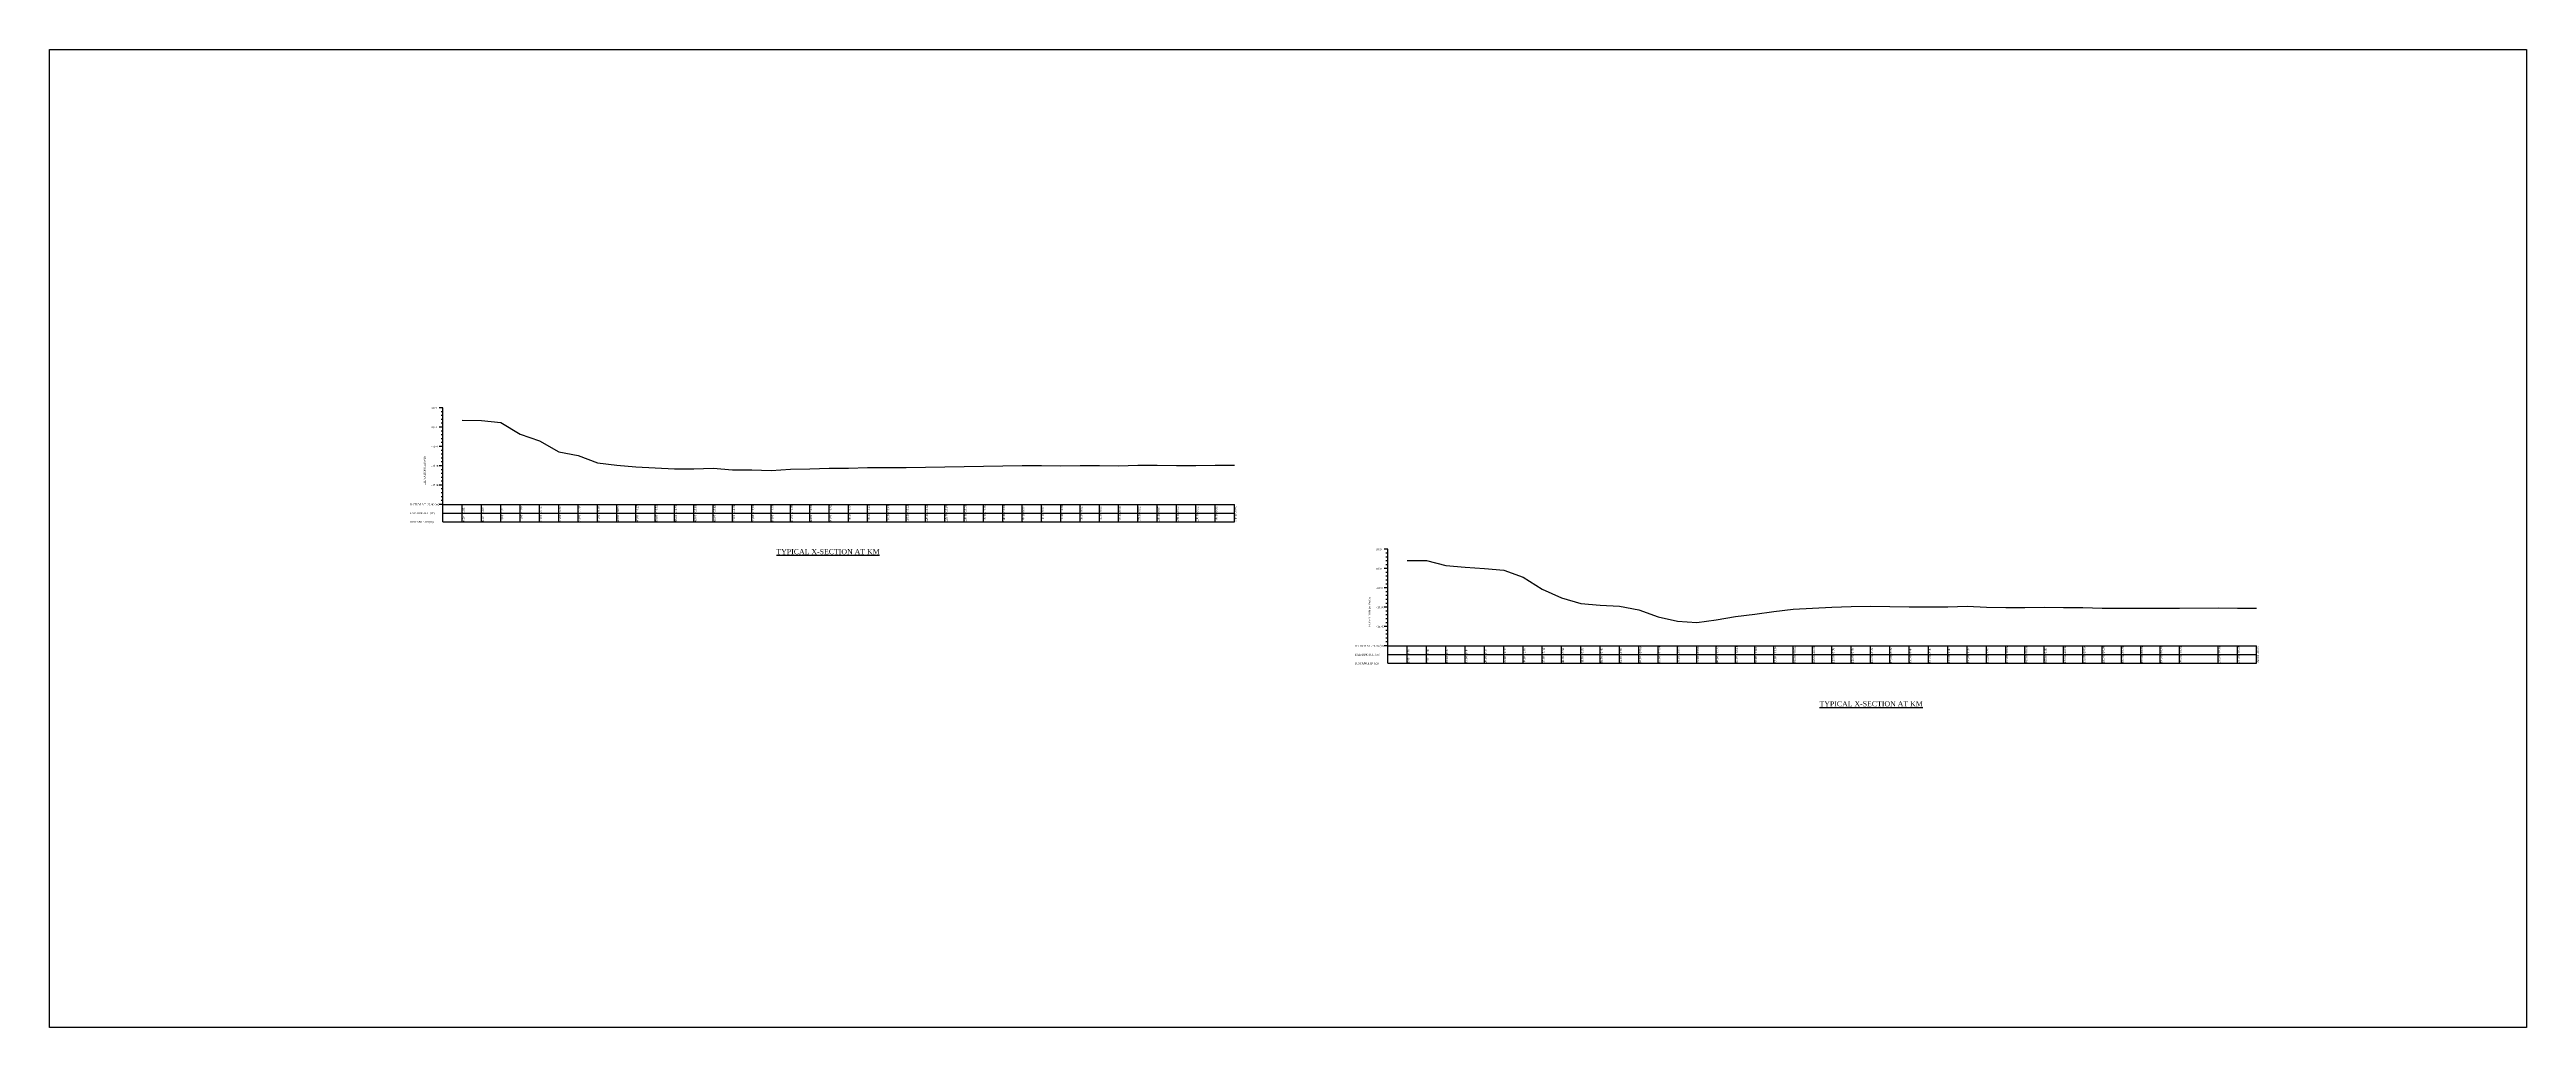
# Model space of a CAD drawing. Header units: metres. Extents: x -148477 to 168932, y -55673 to -2736.
# Drawn here: x -18310 to -17669, y -24498 to -24245 of the extents above; entities that cross this region are included whole.
import ezdxf

# ---------------------------------------------------------------- set-up
doc = ezdxf.new("R2010")
doc.units = ezdxf.units.M
doc.styles.add('liza', font='times.ttf', dxfattribs={"height": 2})
doc.styles.get("Standard").update_dxf_attribs({"font": 'times.ttf'})

msp = doc.modelspace()

# ---------------------------------------------------------------- linework, layer by layer
at = {"color": 6, "linetype": 'Continuous', "lineweight": -3, "ltscale": 0.5}
for p, q in [((-18208.3327, -24338.0985), (-18209.3327, -24338.0985)), ((-18208.3327, -24343.0985), (-18209.3327, -24343.0985)), ((-18208.3327, -24339.0985), (-18208.8327, -24339.0985)), ((-18208.3327, -24340.0985), (-18208.8327, -24340.0985)), ((-18208.3327, -24341.0985), (-18208.8327, -24341.0985)), ((-18208.3327, -24342.0985), (-18208.8327, -24342.0985)), ((-18208.3327, -24344.0985), (-18208.8327, -24344.0985)), ((-18208.3327, -24367.5985), (-18208.3327, -24338.0985)), ((-18208.3327, -24348.0985), (-18209.3327, -24348.0985)), ((-18208.3327, -24345.0985), (-18208.8327, -24345.0985)), ((-18208.3327, -24346.0985), (-18208.8327, -24346.0985)), ((-18208.3327, -24347.0985), (-18208.8327, -24347.0985)), ((-18208.3327, -24349.0985), (-18208.8327, -24349.0985)), ((-18208.3327, -24350.0985), (-18208.8327, -24350.0985)), ((-18208.3327, -24353.0985), (-18209.3327, -24353.0985)), ((-18208.3327, -24351.0985), (-18208.8327, -24351.0985)), ((-18208.3327, -24352.0985), (-18208.8327, -24352.0985)), ((-18208.3327, -24354.0985), (-18208.8327, -24354.0985)), ((-18208.3327, -24355.0985), (-18208.8327, -24355.0985)), ((-18208.3327, -24356.0985), (-18208.8327, -24356.0985)), ((-18208.3327, -24357.0985), (-18208.8327, -24357.0985)), ((-18208.3327, -24358.0985), (-18209.3327, -24358.0985)), ((-18208.3327, -24363.0985), (-18209.3327, -24363.0985)), ((-18208.3327, -24359.0985), (-18208.8327, -24359.0985)), ((-18208.3327, -24360.0985), (-18208.8327, -24360.0985)), ((-18208.3327, -24361.0985), (-18208.8327, -24361.0985)), ((-18208.3327, -24362.0985), (-18208.8327, -24362.0985)), ((-18208.3327, -24363.0985), (-18003.3327, -24363.0985)), ((-18203.3327, -24367.5985), (-18203.3327, -24363.0985)), ((-18198.3327, -24367.5985), (-18198.3327, -24363.0985)), ((-18193.3327, -24367.5985), (-18193.3327, -24363.0985)), ((-18188.3327, -24367.5985), (-18188.3327, -24363.0985)), ((-18183.3327, -24367.5985), (-18183.3327, -24363.0985)), ((-18178.3327, -24367.5985), (-18178.3327, -24363.0985)), ((-18173.3327, -24367.5985), (-18173.3327, -24363.0985)), ((-18168.3327, -24367.5985), (-18168.3327, -24363.0985)), ((-18163.3327, -24367.5985), (-18163.3327, -24363.0985)), ((-18158.3327, -24367.5985), (-18158.3327, -24363.0985)), ((-18153.3327, -24367.5985), (-18153.3327, -24363.0985)), ((-18148.3327, -24367.5985), (-18148.3327, -24363.0985)), ((-18143.3327, -24367.5985), (-18143.3327, -24363.0985)), ((-18138.3327, -24367.5985), (-18138.3327, -24363.0985)), ((-18133.3327, -24367.5985), (-18133.3327, -24363.0985)), ((-18128.3327, -24367.5985), (-18128.3327, -24363.0985)), ((-18123.3327, -24367.5985), (-18123.3327, -24363.0985)), ((-18118.3327, -24367.5985), (-18118.3327, -24363.0985)), ((-18113.3327, -24367.5985), (-18113.3327, -24363.0985)), ((-18108.3327, -24367.5985), (-18108.3327, -24363.0985)), ((-18103.3327, -24367.5985), (-18103.3327, -24363.0985)), ((-18098.3327, -24367.5985), (-18098.3327, -24363.0985)), ((-18093.3327, -24367.5985), (-18093.3327, -24363.0985)), ((-18088.3327, -24367.5985), (-18088.3327, -24363.0985)), ((-18083.3327, -24367.5985), (-18083.3327, -24363.0985)), ((-18078.3327, -24367.5985), (-18078.3327, -24363.0985)), ((-18073.3327, -24367.5985), (-18073.3327, -24363.0985)), ((-18068.3327, -24367.5985), (-18068.3327, -24363.0985)), ((-18063.3327, -24367.5985), (-18063.3327, -24363.0985)), ((-18058.3327, -24367.5985), (-18058.3327, -24363.0985)), ((-18053.3327, -24367.5985), (-18053.3327, -24363.0985)), ((-18048.3327, -24367.5985), (-18048.3327, -24363.0985)), ((-18043.3327, -24367.5985), (-18043.3327, -24363.0985)), ((-18038.3327, -24367.5985), (-18038.3327, -24363.0985)), ((-18033.3327, -24367.5985), (-18033.3327, -24363.0985)), ((-18028.3327, -24367.5985), (-18028.3327, -24363.0985)), ((-18023.3327, -24367.5985), (-18023.3327, -24363.0985)), ((-18018.3327, -24367.5985), (-18018.3327, -24363.0985)), ((-18013.3327, -24367.5985), (-18013.3327, -24363.0985)), ((-18008.3327, -24367.5985), (-18008.3327, -24363.0985)), ((-18003.3327, -24367.5985), (-18003.3327, -24363.0985)), ((-18208.3327, -24365.3485), (-18003.3327, -24365.3485)), ((-18208.3327, -24367.5985), (-18003.3327, -24367.5985)), ((-17963.6062, -24374.7069), (-17964.6062, -24374.7069)), ((-17963.6062, -24375.7069), (-17964.1062, -24375.7069)), ((-17963.6062, -24404.2069), (-17963.6062, -24374.7069)), ((-17963.6062, -24379.7069), (-17964.6062, -24379.7069)), ((-17963.6062, -24376.7069), (-17964.1062, -24376.7069)), ((-17963.6062, -24377.7069), (-17964.1062, -24377.7069)), ((-17963.6062, -24378.7069), (-17964.1062, -24378.7069)), ((-17963.6062, -24380.7069), (-17964.1062, -24380.7069)), ((-17963.6062, -24381.7069), (-17964.1062, -24381.7069)), ((-17963.6062, -24382.7069), (-17964.1062, -24382.7069)), ((-17963.6062, -24384.7069), (-17964.6062, -24384.7069)), ((-17963.6062, -24383.7069), (-17964.1062, -24383.7069)), ((-17963.6062, -24385.7069), (-17964.1062, -24385.7069)), ((-17963.6062, -24386.7069), (-17964.1062, -24386.7069)), ((-17963.6062, -24387.7069), (-17964.1062, -24387.7069)), ((-17963.6062, -24388.7069), (-17964.1062, -24388.7069)), ((-17963.6062, -24389.7069), (-17964.6062, -24389.7069)), ((-17963.6062, -24394.7069), (-17964.6062, -24394.7069)), ((-17963.6062, -24390.7069), (-17964.1062, -24390.7069)), ((-17963.6062, -24391.7069), (-17964.1062, -24391.7069)), ((-17963.6062, -24392.7069), (-17964.1062, -24392.7069)), ((-17963.6062, -24393.7069), (-17964.1062, -24393.7069)), ((-17963.6062, -24395.7069), (-17964.1062, -24395.7069)), ((-17963.6062, -24399.7069), (-17964.6062, -24399.7069)), ((-17963.6062, -24396.7069), (-17964.1062, -24396.7069)), ((-17963.6062, -24397.7069), (-17964.1062, -24397.7069)), ((-17963.6062, -24398.7069), (-17964.1062, -24398.7069)), ((-17963.6062, -24399.7069), (-17738.6062, -24399.7069)), ((-17963.6062, -24401.9569), (-17738.6062, -24401.9569)), ((-17958.6062, -24404.2069), (-17958.6062, -24399.7069)), ((-17953.6062, -24404.2069), (-17953.6062, -24399.7069)), ((-17948.6062, -24404.2069), (-17948.6062, -24399.7069)), ((-17943.6062, -24404.2069), (-17943.6062, -24399.7069)), ((-17938.6062, -24404.2069), (-17938.6062, -24399.7069)), ((-17933.6062, -24404.2069), (-17933.6062, -24399.7069)), ((-17928.6062, -24404.2069), (-17928.6062, -24399.7069)), ((-17923.6062, -24404.2069), (-17923.6062, -24399.7069)), ((-17918.6062, -24404.2069), (-17918.6062, -24399.7069)), ((-17913.6062, -24404.2069), (-17913.6062, -24399.7069)), ((-17908.6062, -24404.2069), (-17908.6062, -24399.7069)), ((-17903.6062, -24404.2069), (-17903.6062, -24399.7069)), ((-17898.6062, -24404.2069), (-17898.6062, -24399.7069)), ((-17893.6062, -24404.2069), (-17893.6062, -24399.7069)), ((-17888.6062, -24404.2069), (-17888.6062, -24399.7069)), ((-17883.6062, -24404.2069), (-17883.6062, -24399.7069)), ((-17878.6062, -24404.2069), (-17878.6062, -24399.7069)), ((-17873.6062, -24404.2069), (-17873.6062, -24399.7069)), ((-17868.6062, -24404.2069), (-17868.6062, -24399.7069)), ((-17863.6062, -24404.2069), (-17863.6062, -24399.7069)), ((-17858.6062, -24404.2069), (-17858.6062, -24399.7069)), ((-17853.6062, -24404.2069), (-17853.6062, -24399.7069)), ((-17848.6062, -24404.2069), (-17848.6062, -24399.7069)), ((-17843.6062, -24404.2069), (-17843.6062, -24399.7069)), ((-17838.6062, -24404.2069), (-17838.6062, -24399.7069)), ((-17833.6062, -24404.2069), (-17833.6062, -24399.7069)), ((-17828.6062, -24404.2069), (-17828.6062, -24399.7069)), ((-17823.6062, -24404.2069), (-17823.6062, -24399.7069)), ((-17818.6062, -24404.2069), (-17818.6062, -24399.7069)), ((-17813.6062, -24404.2069), (-17813.6062, -24399.7069)), ((-17808.6062, -24404.2069), (-17808.6062, -24399.7069)), ((-17803.6062, -24404.2069), (-17803.6062, -24399.7069)), ((-17798.6062, -24404.2069), (-17798.6062, -24399.7069)), ((-17793.6062, -24404.2069), (-17793.6062, -24399.7069)), ((-17788.6062, -24404.2069), (-17788.6062, -24399.7069)), ((-17783.6062, -24404.2069), (-17783.6062, -24399.7069)), ((-17778.6062, -24404.2069), (-17778.6062, -24399.7069)), ((-17773.6062, -24404.2069), (-17773.6062, -24399.7069)), ((-17768.6062, -24404.2069), (-17768.6062, -24399.7069)), ((-17763.6062, -24404.2069), (-17763.6062, -24399.7069)), ((-17758.6062, -24404.2069), (-17758.6062, -24399.7069)), ((-17748.6062, -24404.2069), (-17748.6062, -24399.7069)), ((-17743.6062, -24404.2069), (-17743.6062, -24399.7069)), ((-17738.6062, -24404.2069), (-17738.6062, -24399.7069)), ((-17963.6062, -24404.2069), (-17738.6062, -24404.2069))]:
    msp.add_line(p, q, dxfattribs=at)
msp.add_lwpolyline([(-18310.2156, -24245.3391), (-17668.7285, -24245.3391), (-17668.7285, -24498.4894), (-18310.2156, -24498.4894)], close=True, dxfattribs=at)
for points in [[(-18203.3327, -24341.2885), (-18198.3327, -24341.4085), (-18193.3327, -24341.8585), (-18188.3327, -24344.8985), (-18183.3327, -24346.6385), (-18178.3327, -24349.4385), (-18173.3327, -24350.3885), (-18168.3327, -24352.2885), (-18163.3327, -24352.9485), (-18158.3327, -24353.3685), (-18153.3327, -24353.6285), (-18148.3327, -24353.8885), (-18143.3327, -24353.9085), (-18138.3327, -24353.7185), (-18133.3327, -24354.1085), (-18128.3327, -24354.1285), (-18123.3327, -24354.2985), (-18118.3327, -24353.9785), (-18113.3327, -24353.9085), (-18108.3327, -24353.7185), (-18103.3327, -24353.6685), (-18098.3327, -24353.5585), (-18093.3327, -24353.5085), (-18088.3327, -24353.5185), (-18083.3327, -24353.4185), (-18078.3327, -24353.3985), (-18073.3327, -24353.2415), (-18068.3327, -24353.1585), (-18063.3327, -24353.1285), (-18058.3327, -24353.0185), (-18053.3327, -24353.0185), (-18048.3327, -24353.0985), (-18043.3327, -24353.0185), (-18038.3327, -24353.0485), (-18033.3327, -24353.0885), (-18028.3327, -24352.9185), (-18023.3327, -24352.9685), (-18018.3327, -24353.0185), (-18013.3327, -24353.0185), (-18008.3327, -24352.9285), (-18003.3327, -24352.9285)], [(-17958.6062, -24377.6069), (-17953.6062, -24377.6269), (-17948.6062, -24378.9469), (-17943.6062, -24379.3469), (-17938.6062, -24379.6769), (-17933.6062, -24380.0769), (-17928.6062, -24381.8869), (-17923.6062, -24385.0469), (-17918.6062, -24387.2669), (-17913.6062, -24388.7369), (-17908.6062, -24389.1969), (-17903.6062, -24389.3969), (-17898.6062, -24390.3569), (-17893.6062, -24392.2069), (-17888.6062, -24393.2769), (-17883.6062, -24393.6469), (-17878.6062, -24392.9769), (-17873.6062, -24392.1369), (-17868.6062, -24391.5169), (-17863.6062, -24390.8469), (-17858.6062, -24390.2469), (-17853.6062, -24389.9069), (-17848.6062, -24389.6869), (-17843.6062, -24389.5569), (-17838.6062, -24389.4669), (-17833.6062, -24389.4869), (-17828.6062, -24389.5669), (-17823.6062, -24389.5669), (-17818.6062, -24389.5669), (-17813.6062, -24389.4669), (-17808.6062, -24389.6769), (-17803.6062, -24389.7669), (-17798.6062, -24389.7669), (-17793.6062, -24389.6869), (-17788.6062, -24389.7569), (-17783.6062, -24389.7569), (-17778.6062, -24389.9669), (-17773.6062, -24389.9669), (-17768.6062, -24389.9669), (-17763.6062, -24389.9669), (-17758.6062, -24389.9669), (-17748.6062, -24389.8669), (-17743.6062, -24389.9069), (-17738.6062, -24389.9569)]]:
    msp.add_lwpolyline(points, dxfattribs=at)

# ---------------------------------------------------------------- texts
at = {"color": 6, "linetype": 'Continuous', "lineweight": -3, "ltscale": 0.5, "char_height": 0.5, "attachment_point": 1, "style": 'liza'}
for s, insert, width in [('5.00', (-18211.3327, -24337.8485), 2), ('0.00', (-18211.3327, -24342.8485), 2), ('-5.00', (-18211.3327, -24347.8485), 2), ('-10.00', (-18211.3327, -24352.8485), 2), ('DATUM AT -20.00 (m)', (-18216.8327, -24362.8485), 7.5), ('-15.00', (-18211.3327, -24357.8485), 2), ('EXISTING R.L. (m)', (-18216.8327, -24365.0985), 7.5), ('DISTANCE IN (m)', (-18216.8327, -24367.3485), 7.5), ('5.00', (-17966.6062, -24374.4569), 2), ('0.00', (-17966.6062, -24379.4569), 2), ('-5.00', (-17966.6062, -24384.4569), 2), ('-10.00', (-17966.6062, -24389.4569), 2), ('-15.00', (-17966.6062, -24394.4569), 2), ('DATUM AT -20.00 (m)', (-17972.1062, -24399.4569), 7.5), ('EXISTING R.L. (m)', (-17972.1062, -24401.7069), 7.5), ('DISTANCE IN (m)', (-17972.1062, -24403.9569), 7.5)]:
    msp.add_mtext(s, dxfattribs=dict(at, insert=insert, width=width))
at = {"color": 6, "linetype": 'Continuous', "lineweight": -3, "ltscale": 0.5, "char_height": 0.5, "attachment_point": 1, "rotation": 90, "style": 'liza'}
for s, insert, width in [('ELEVATION (m PWD)', (-18213.3327, -24358.0985), 10), ('-10.27', (-18158.2327, -24365.2485), 2.15), ('-10.53', (-18153.2327, -24365.2485), 2.15), ('-10.79', (-18148.2327, -24365.2485), 2.15), ('-10.81', (-18143.2327, -24365.2485), 2.15), ('-10.62', (-18138.2327, -24365.2485), 2.15), ('-11.01', (-18133.2327, -24365.2485), 2.15), ('-11.03', (-18128.2327, -24365.2485), 2.15), ('-11.20', (-18123.2327, -24365.2485), 2.15), ('-10.88', (-18118.2327, -24365.2485), 2.15), ('-10.81', (-18113.2327, -24365.2485), 2.15), ('-10.62', (-18108.2327, -24365.2485), 2.15), ('-10.57', (-18103.2327, -24365.2485), 2.15), ('-10.46', (-18098.2327, -24365.2485), 2.15), ('-10.41', (-18093.2327, -24365.2485), 2.15), ('-10.42', (-18088.2327, -24365.2485), 2.15), ('-10.32', (-18083.2327, -24365.2485), 2.15), ('-10.30', (-18078.2327, -24365.2485), 2.15), ('-10.14', (-18073.2327, -24365.2485), 2.15), ('-10.06', (-18068.2327, -24365.2485), 2.15), ('-10.03', (-18063.2327, -24365.2485), 2.15), ('-10.00', (-18048.2327, -24365.2485), 2.15), ('1.81', (-18203.2327, -24365.2485), 2.15), ('0.00', (-18203.2327, -24367.4985), 2.15), ('5.00', (-18198.2327, -24367.4985), 2.15), ('1.69', (-18198.2327, -24365.2485), 2.15), ('10.00', (-18193.2327, -24367.4985), 2.15), ('1.24', (-18193.2327, -24365.2485), 2.15), ('-1.80', (-18188.2327, -24365.2485), 2.15), ('15.00', (-18188.2327, -24367.4985), 2.15), ('20.00', (-18183.2327, -24367.4985), 2.15), ('-3.54', (-18183.2327, -24365.2485), 2.15), ('25.00', (-18178.2327, -24367.4985), 2.15), ('-6.34', (-18178.2327, -24365.2485), 2.15), ('30.00', (-18173.2327, -24367.4985), 2.15), ('-7.29', (-18173.2327, -24365.2485), 2.15), ('35.00', (-18168.2327, -24367.4985), 2.15), ('-9.19', (-18168.2327, -24365.2485), 2.15), ('-9.85', (-18163.2327, -24365.2485), 2.15), ('40.00', (-18163.2327, -24367.4985), 2.15), ('45.00', (-18158.2327, -24367.4985), 2.15), ('50.00', (-18153.2327, -24367.4985), 2.15), ('55.00', (-18148.2327, -24367.4985), 2.15), ('60.00', (-18143.2327, -24367.4985), 2.15), ('65.00', (-18138.2327, -24367.4985), 2.15), ('70.00', (-18133.2327, -24367.4985), 2.15), ('75.00', (-18128.2327, -24367.4985), 2.15), ('80.00', (-18123.2327, -24367.4985), 2.15), ('85.00', (-18118.2327, -24367.4985), 2.15), ('90.00', (-18113.2327, -24367.4985), 2.15), ('95.00', (-18108.2327, -24367.4985), 2.15), ('100.00', (-18103.2327, -24367.4985), 2.15), ('105.00', (-18098.2327, -24367.4985), 2.15), ('110.00', (-18093.2327, -24367.4985), 2.15), ('115.00', (-18088.2327, -24367.4985), 2.15), ('120.00', (-18083.2327, -24367.4985), 2.15), ('125.00', (-18078.2327, -24367.4985), 2.15), ('130.00', (-18073.2327, -24367.4985), 2.15), ('135.00', (-18068.2327, -24367.4985), 2.15), ('140.00', (-18063.2327, -24367.4985), 2.15), ('145.00', (-18058.2327, -24367.4985), 2.15), ('-9.92', (-18058.2327, -24365.2485), 2.15), ('150.00', (-18053.2327, -24367.4985), 2.15), ('-9.92', (-18053.2327, -24365.2485), 2.15), ('155.00', (-18048.2327, -24367.4985), 2.15), ('160.00', (-18043.2327, -24367.4985), 2.15), ('-9.92', (-18043.2327, -24365.2485), 2.15), ('165.00', (-18038.2327, -24367.4985), 2.15), ('-9.95', (-18038.2327, -24365.2485), 2.15), ('170.00', (-18033.2327, -24367.4985), 2.15), ('-9.99', (-18033.2327, -24365.2485), 2.15), ('-9.82', (-18028.2327, -24365.2485), 2.15), ('175.00', (-18028.2327, -24367.4985), 2.15), ('-9.87', (-18023.2327, -24365.2485), 2.15), ('180.00', (-18023.2327, -24367.4985), 2.15), ('185.00', (-18018.2327, -24367.4985), 2.15), ('-9.92', (-18018.2327, -24365.2485), 2.15), ('190.00', (-18013.2327, -24367.4985), 2.15), ('-9.92', (-18013.2327, -24365.2485), 2.15), ('-9.83', (-18008.2327, -24365.2485), 2.15), ('195.00', (-18008.2327, -24367.4985), 2.15), ('-9.83', (-18003.2327, -24365.2485), 2.15), ('200.00', (-18003.2327, -24367.4985), 2.15), ('ELEVATION (m PWD)', (-17968.6062, -24394.7069), 10), ('2.10', (-17958.5062, -24401.8569), 2.15), ('2.08', (-17953.5062, -24401.8569), 2.15), ('0.76', (-17948.5062, -24401.8569), 2.15), ('0.36', (-17943.5062, -24401.8569), 2.15), ('0.03', (-17938.5062, -24401.8569), 2.15), ('-0.37', (-17933.5062, -24401.8569), 2.15), ('-2.18', (-17928.5062, -24401.8569), 2.15), ('-5.34', (-17923.5062, -24401.8569), 2.15), ('-7.56', (-17918.5062, -24401.8569), 2.15), ('-9.03', (-17913.5062, -24401.8569), 2.15), ('-9.49', (-17908.5062, -24401.8569), 2.15), ('-9.69', (-17903.5062, -24401.8569), 2.15), ('-10.65', (-17898.5062, -24401.8569), 2.15), ('-12.50', (-17893.5062, -24401.8569), 2.15), ('-13.57', (-17888.5062, -24401.8569), 2.15), ('-13.94', (-17883.5062, -24401.8569), 2.15), ('-13.27', (-17878.5062, -24401.8569), 2.15), ('-12.43', (-17873.5062, -24401.8569), 2.15), ('-11.81', (-17868.5062, -24401.8569), 2.15), ('-11.14', (-17863.5062, -24401.8569), 2.15), ('-10.54', (-17858.5062, -24401.8569), 2.15), ('100.00', (-17858.5062, -24404.1069), 2.15), ('-10.20', (-17853.5062, -24401.8569), 2.15), ('105.00', (-17853.5062, -24404.1069), 2.15), ('-9.98', (-17848.5062, -24401.8569), 2.15), ('110.00', (-17848.5062, -24404.1069), 2.15), ('-9.85', (-17843.5062, -24401.8569), 2.15), ('115.00', (-17843.5062, -24404.1069), 2.15), ('120.00', (-17838.5062, -24404.1069), 2.15), ('-9.76', (-17838.5062, -24401.8569), 2.15), ('-9.78', (-17833.5062, -24401.8569), 2.15), ('125.00', (-17833.5062, -24404.1069), 2.15), ('-9.86', (-17828.5062, -24401.8569), 2.15), ('130.00', (-17828.5062, -24404.1069), 2.15), ('-9.86', (-17823.5062, -24401.8569), 2.15), ('135.00', (-17823.5062, -24404.1069), 2.15), ('-9.86', (-17818.5062, -24401.8569), 2.15), ('140.00', (-17818.5062, -24404.1069), 2.15), ('145.00', (-17813.5062, -24404.1069), 2.15), ('-9.76', (-17813.5062, -24401.8569), 2.15), ('150.00', (-17808.5062, -24404.1069), 2.15), ('-9.97', (-17808.5062, -24401.8569), 2.15), ('-10.06', (-17803.5062, -24401.8569), 2.15), ('155.00', (-17803.5062, -24404.1069), 2.15), ('-10.06', (-17798.5062, -24401.8569), 2.15), ('160.00', (-17798.5062, -24404.1069), 2.15), ('-9.98', (-17793.5062, -24401.8569), 2.15), ('165.00', (-17793.5062, -24404.1069), 2.15), ('-10.05', (-17788.5062, -24401.8569), 2.15), ('170.00', (-17788.5062, -24404.1069), 2.15), ('-10.05', (-17783.5062, -24401.8569), 2.15), ('175.00', (-17783.5062, -24404.1069), 2.15), ('-10.26', (-17778.5062, -24401.8569), 2.15), ('180.00', (-17778.5062, -24404.1069), 2.15), ('-10.26', (-17773.5062, -24401.8569), 2.15), ('185.00', (-17773.5062, -24404.1069), 2.15), ('-10.26', (-17768.5062, -24401.8569), 2.15), ('190.00', (-17768.5062, -24404.1069), 2.15), ('-10.26', (-17763.5062, -24401.8569), 2.15), ('195.00', (-17763.5062, -24404.1069), 2.15), ('-10.26', (-17758.5062, -24401.8569), 2.15), ('200.00', (-17758.5062, -24404.1069), 2.15), ('-10.16', (-17748.5062, -24401.8569), 2.15), ('210.00', (-17748.5062, -24404.1069), 2.15), ('-10.20', (-17743.5062, -24401.8569), 2.15), ('215.00', (-17743.5062, -24404.1069), 2.15), ('-10.25', (-17738.5062, -24401.8569), 2.15), ('220.00', (-17738.5062, -24404.1069), 2.15), ('0.00', (-17958.5062, -24404.1069), 2.15), ('5.00', (-17953.5062, -24404.1069), 2.15), ('10.00', (-17948.5062, -24404.1069), 2.15), ('15.00', (-17943.5062, -24404.1069), 2.15), ('20.00', (-17938.5062, -24404.1069), 2.15), ('25.00', (-17933.5062, -24404.1069), 2.15), ('30.00', (-17928.5062, -24404.1069), 2.15), ('35.00', (-17923.5062, -24404.1069), 2.15), ('40.00', (-17918.5062, -24404.1069), 2.15), ('45.00', (-17913.5062, -24404.1069), 2.15), ('50.00', (-17908.5062, -24404.1069), 2.15), ('55.00', (-17903.5062, -24404.1069), 2.15), ('60.00', (-17898.5062, -24404.1069), 2.15), ('65.00', (-17893.5062, -24404.1069), 2.15), ('70.00', (-17888.5062, -24404.1069), 2.15), ('75.00', (-17883.5062, -24404.1069), 2.15), ('80.00', (-17878.5062, -24404.1069), 2.15), ('85.00', (-17873.5062, -24404.1069), 2.15), ('90.00', (-17868.5062, -24404.1069), 2.15), ('95.00', (-17863.5062, -24404.1069), 2.15)]:
    msp.add_mtext(s, dxfattribs=dict(at, insert=insert, width=width))
at = {"color": 0, "linetype": 'ByBlock', "lineweight": 30, "char_height": 1.326841, "width": 81.781813, "attachment_point": 1}
for insert in [(-18121.9692, -24374.6549), (-17851.8249, -24414.0489)]:
    msp.add_mtext('{\\LTYPICAL X-SECTION AT KM }', dxfattribs=dict(at, insert=insert))

doc.saveas('drawing.dxf')
